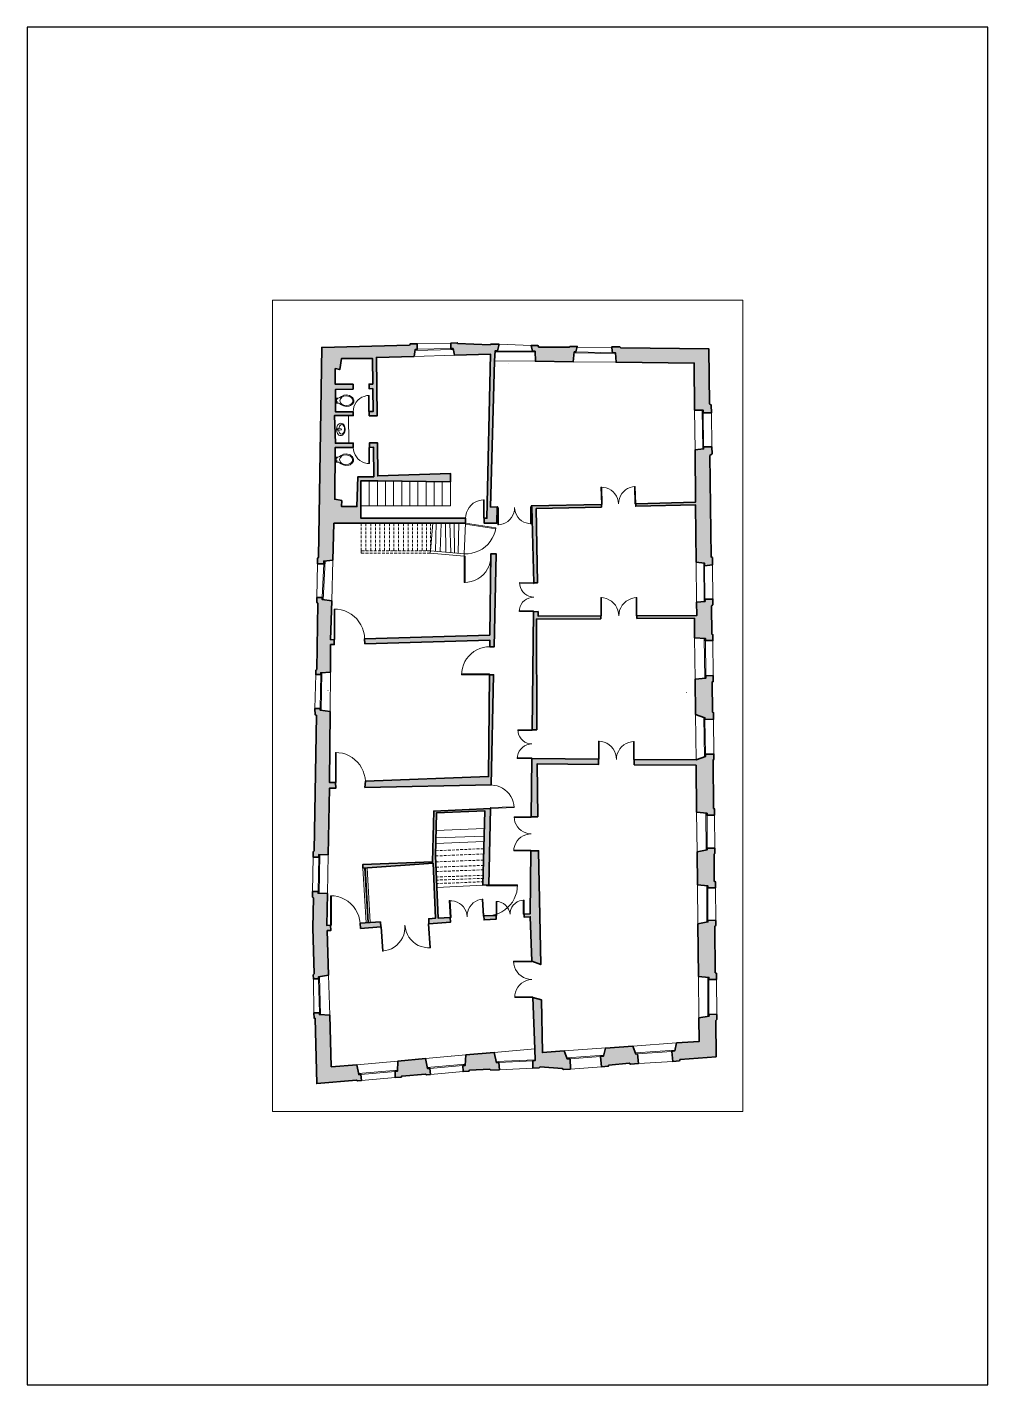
# Paper-space layout 'Layout1' of a CAD drawing. Header units: millimetres. Extents: x 64 to 274, y 59 to 356.
# The model-space entities are those that its viewports show. They can reach past a viewport. Long polylines and large blocks are cut down to what shows.
import ezdxf

# ---------------------------------------------------------------- set-up
doc = ezdxf.new("R2010")
doc.units = ezdxf.units.MM
for name, color, linetype, lineweight in [('A-ALV-___-___-EXI', 250, 'Continuous', 35), ('A-ESC-___-___-EXI', 250, 'Continuous', 25), ('A-JAN-___-___-EXI', 250, 'Continuous', 25), ('A-MOB-___-___-EXI', 250, 'Continuous', 25), ('A-POR-___-___-EXI', 250, 'Continuous', 25)]:
    doc.layers.add(name, color=color, linetype=linetype, lineweight=lineweight)

# ---------------------------------------------------------------- blocks, each defined once
blk = doc.blocks.new('SVG - A4-22928528-Não nomeada')
at = {"layer": 'A-ESC-___-___-EXI'}
for p, q in [((64.29, 356.5), (64.29, 59.5)), ((274.29, 356.5), (64.29, 356.5)), ((274.29, 59.5), (274.29, 356.5)), ((64.29, 59.5), (274.29, 59.5))]:
    blk.add_line(p, q, dxfattribs=at)

msp = doc.modelspace()

# ---------------------------------------------------------------- hatches: boundary and pattern name
at = {"layer": 'A-ALV-___-___-EXI'}
h = msp.add_hatch(color=11, dxfattribs=at)
h.paths.add_polyline_path([(10265, -16934), (11133, -16857), (11155, -16874), (11245, -16864), (11230, -16733), (11180, -16735), (11136, -16519), (10579, -16566), (10546, -15435), (10322, -15425), (10322, -15385), (10201, -15385), (10206, -15499), (10230, -15507)])
h.paths.add_polyline_path([(11981, -16800), (12110, -16790), (12123, -16770), (12638, -16725), (12660, -16740), (12747, -16733), (12735, -16601), (12685, -16603), (12638, -16387), (12038, -16439), (12026, -16663), (11976, -16668)])
h.paths.add_polyline_path([(13463, -16671), (13590, -16658), (13602, -16641), (14050, -16621), (14070, -16638), (14256, -16631), (14244, -16472), (14194, -16477), (14140, -16255), (13520, -16307), (13508, -16534), (13458, -16536)])
h.paths.add_polyline_path([(15654, -16628), (15813, -16616), (15801, -16390), (15741, -16395), (15671, -16220), (15196, -16253), (15174, -15101), (14990, -15052), (15035, -16429), (14985, -16437), (14990, -16598), (15122, -16591), (15147, -16564), (15627, -16601)])
h.paths.add_polyline_path([(16490, -16569), (16634, -16554), (16649, -16529), (17096, -16486), (17124, -16509), (17300, -16491), (17278, -16283), (17241, -16288), (17171, -16111), (16574, -16156), (16532, -16332), (16467, -16340)])
h.paths.add_polyline_path([(18044, -16447), (18191, -16432), (18205, -16404), (18994, -16347), (18986, -15551), (19006, -15532), (19006, -15420), (18837, -15415), (18840, -15455), (18618, -15497), (18623, -16009), (18128, -16044), (18089, -16220), (18024, -16228)])
h.paths.add_polyline_path([(18837, -14659), (19001, -14654), (19001, -14519), (18974, -14507), (18964, -13492), (18984, -13475), (18984, -13363), (18815, -13358), (18815, -13398), (18593, -13440), (18608, -14589), (18837, -14611)])
h.paths.add_polyline_path([(10191, -14644), (10298, -14644), (10298, -14599), (10519, -14559), (10492, -13587), (10574, -13582), (10566, -13470), (10484, -13475), (10496, -12776), (10292, -12771), (10292, -12731), (10168, -12731), (10168, -12853), (10191, -12871), (10181, -13523), (10206, -14534), (10188, -14552)])
h.paths.add_polyline_path([(15159, -14328), (15114, -11841), (14945, -11844), (14928, -13221), (14796, -13226), (14799, -13293), (14930, -13284), (14963, -14256)])
h.paths.add_polyline_path([(11218, -13537), (11663, -13507), (11655, -13395), (11210, -13425)])
h.paths.add_polyline_path([(12717, -13435), (13187, -13403), (13182, -13298), (12916, -13311), (12859, -11951), (12879, -11013), (13936, -10963), (13891, -12592), (14028, -12585), (14065, -10914), (12822, -10971), (12797, -12082), (11270, -12142), (11272, -12217), (12807, -12112), (12859, -13316), (12712, -13326)])
h.paths.add_polyline_path([(13923, -13353), (14187, -13336), (14182, -13254), (13918, -13266)])
h.paths.add_polyline_path([(18815, -12654), (18979, -12652), (18979, -12518), (18954, -12505), (18949, -11913), (18966, -11898), (18966, -11786), (18797, -11781), (18797, -11821), (18576, -11864), (18583, -12585), (18815, -12610)])
h.paths.add_polyline_path([(10307, -11983), (10310, -11921), (10514, -11926), (10541, -10474), (10678, -10471), (10671, -10344), (10544, -10349), (10554, -8790), (10335, -8763), (10335, -8725), (10225, -8725), (10228, -8865), (10255, -8877), (10208, -11843), (10183, -11861), (10186, -11983)])
h.paths.add_polyline_path([(14953, -11098), (15099, -11095), (15080, -9941), (16422, -9954), (16422, -9837), (14968, -9824)])
h.paths.add_polyline_path([(18797, -11063), (18961, -11060), (18961, -10924), (18939, -10914), (18927, -9852), (18947, -9842), (18944, -9725), (18762, -9725), (18765, -9777), (18556, -9852), (17203, -9842), (17203, -9959), (18554, -9969), (18566, -10993), (18795, -11018)])
h.paths.add_polyline_path([(11312, -10459), (14077, -10401), (14130, -7989), (14040, -7989), (14018, -10217), (11327, -10319)])
h.paths.add_polyline_path([(15072, -9193), (15067, -6771), (16472, -6763), (16470, -6704), (15107, -6711), (15107, -6609), (15005, -6611), (14975, -9193)])
h.paths.add_polyline_path([(18748, -8966), (18939, -8962), (18939, -8822), (18917, -8805), (18909, -8148), (18932, -8138), (18932, -8012), (18767, -8007), (18770, -8064), (18534, -8089), (18544, -8862), (18748, -8929)])
h.paths.add_polyline_path([(10350, -7984), (10350, -7947), (10561, -7934), (10566, -7330), (10646, -7328), (10641, -7221), (10566, -7223), (10591, -6375), (10385, -6345), (10385, -6301), (10265, -6301), (10265, -6405), (10288, -6430), (10268, -7872), (10243, -7890), (10240, -7984)])
h.paths.add_polyline_path([(14048, -7377), (14142, -7377), (14187, -5346), (14068, -5346), (14050, -7126), (11310, -7203), (11315, -7310), (14048, -7236)])
h.paths.add_polyline_path([(18760, -7243), (18924, -7241), (18924, -7114), (18899, -7099), (18894, -6480), (18922, -6457), (18922, -6333), (18750, -6335), (18753, -6385), (18566, -6403), (18571, -6694), (17263, -6701), (17263, -6758), (18519, -6753), (18524, -7184), (18760, -7193)])
h.paths.add_polyline_path([(15012, -5980), (15092, -5977), (15060, -4356), (16487, -4321), (16487, -4264), (14953, -4296), (14955, -4319), (14966, -4319)])
h.paths.add_polyline_path([(18740, -5604), (18912, -5587), (18912, -5428), (18882, -5413), (18859, -3195), (18904, -3155), (18897, -3003), (18720, -3001), (18720, -3048), (18534, -3070), (18544, -4214), (17236, -4247), (17236, -4304), (18546, -4274), (18559, -5527), (18740, -5550)])
h.paths.add_polyline_path([(10417, -5562), (10417, -5502), (10616, -5480), (10638, -4674), (13515, -4674), (13518, -4567), (11228, -4567), (11228, -3747), (11596, -3744), (13185, -3769), (13185, -3585), (11597, -3640), (11591, -2914), (11417, -2916), (11417, -3016), (11504, -3013), (11511, -3657), (11165, -3657), (11141, -4311), (10805, -4309), (10810, -4179), (10656, -4152), (10668, -3018), (11061, -3016), (11061, -2921), (10670, -2924), (10653, -2317), (11061, -2319), (11058, -2235), (10671, -2237), (10676, -1747), (11056, -1740), (11056, -1633), (10666, -1636), (10668, -1292), (10767, -1315), (10802, -1073), (11481, -1071), (11486, -1630), (11409, -1630), (11409, -1732), (11489, -1730), (11494, -2232), (11412, -2232), (11412, -2324), (11583, -2327), (11568, -1049), (12391, -1024), (12416, -872), (12461, -870), (12459, -748), (12312, -748), (12289, -778), (10372, -830), (10305, -5420), (10280, -5445), (10280, -5562)])
h.paths.add_polyline_path([(14202, -4672), (14209, -4316), (14062, -4321), (14152, -1126), (14162, -904), (14217, -904), (14249, -758), (14067, -755), (14053, -773), (13341, -745), (13334, -728), (13197, -733), (13197, -852), (13242, -855), (13277, -996), (14060, -974), (13983, -4567), (13923, -4567), (13921, -4672)])
h.paths.add_polyline_path([(18892, -2262), (18887, -2091), (18850, -2061), (18837, -862), (16907, -840), (16887, -815), (16711, -817), (16713, -837), (16731, -944), (16793, -944), (16805, -1153), (18514, -1170), (18524, -2202), (18710, -2200), (18710, -2257)])
h.paths.add_polyline_path([(15865, -1143), (15888, -927), (15928, -929), (15957, -807), (15801, -807), (15788, -827), (15117, -820), (15097, -787), (14948, -787), (14978, -912), (15035, -912), (15042, -1133)])

# ---------------------------------------------------------------- linework, layer by layer
for points in [[(10280, -5445), (10280, -5562), (10417, -5562), (10417, -5502), (10616, -5480), (10638, -4674), (13515, -4674), (13518, -4567), (11228, -4567), (11228, -3747), (11596, -3744), (13185, -3769), (13185, -3585), (11597, -3640), (11591, -2914), (11417, -2916), (11417, -3016), (11504, -3013), (11511, -3657), (11165, -3657), (11141, -4311), (10805, -4309), (10810, -4179), (10656, -4152), (10668, -3018), (11061, -3016), (11061, -2921), (10670, -2924), (10653, -2317), (11061, -2319), (11058, -2235), (10671, -2237), (10676, -1747), (11056, -1740), (11056, -1633), (10666, -1636), (10668, -1292), (10767, -1315), (10802, -1073), (11481, -1071), (11486, -1630), (11409, -1630), (11409, -1732), (11489, -1730), (11494, -2232), (11412, -2232), (11412, -2324), (11583, -2327), (11568, -1049), (12391, -1024), (12416, -872), (12461, -870), (12459, -748), (12312, -748), (12289, -778), (10372, -830), (10305, -5420)], [(13341, -745), (13334, -728), (13197, -733), (13197, -852), (13242, -855), (13277, -996), (14060, -974), (13983, -4567), (13923, -4567), (13921, -4672), (14202, -4672), (14209, -4316), (14062, -4321), (14152, -1126), (14162, -904), (14217, -904), (14249, -758), (14067, -755), (14053, -773)], [(15888, -927), (15928, -929), (15957, -807), (15801, -807), (15788, -827), (15117, -820), (15097, -787), (14948, -787), (14978, -912), (15035, -912), (15042, -1133), (15865, -1143)], [(16887, -815), (16711, -817), (16713, -837), (16731, -944), (16793, -944), (16805, -1153), (18514, -1170), (18524, -2202), (18710, -2200), (18710, -2257), (18892, -2262), (18887, -2091), (18850, -2061), (18837, -862), (16907, -840)], [(18904, -3155), (18897, -3003), (18720, -3001), (18720, -3048), (18534, -3070), (18544, -4214), (17236, -4247), (17236, -4304), (18546, -4274), (18559, -5527), (18740, -5550), (18740, -5604), (18912, -5587), (18912, -5428), (18882, -5413), (18859, -3195)], [(14966, -4319), (15012, -5980), (15092, -5977), (15060, -4356), (16487, -4321), (16487, -4264), (14953, -4296), (14955, -4319)], [(14050, -7126), (11310, -7203), (11315, -7310), (14048, -7236), (14048, -7377), (14142, -7377), (14187, -5346), (14068, -5346)], [(10566, -7330), (10646, -7328), (10641, -7221), (10566, -7223), (10591, -6375), (10385, -6345), (10385, -6301), (10265, -6301), (10265, -6405), (10288, -6430), (10268, -7872), (10243, -7890), (10240, -7984), (10350, -7984), (10350, -7947), (10561, -7934)], [(18894, -6480), (18922, -6457), (18922, -6333), (18750, -6335), (18753, -6385), (18566, -6403), (18571, -6694), (17263, -6701), (17263, -6758), (18519, -6753), (18524, -7184), (18760, -7193), (18760, -7243), (18924, -7241), (18924, -7114), (18899, -7099)], [(15107, -6609), (15005, -6611), (14975, -9193), (15072, -9193), (15067, -6771), (16472, -6763), (16470, -6704), (15107, -6711)], [(11312, -10459), (14077, -10401), (14130, -7989), (14040, -7989), (14018, -10217), (11327, -10319)], [(18544, -8862), (18748, -8929), (18748, -8966), (18939, -8962), (18939, -8822), (18917, -8805), (18909, -8148), (18932, -8138), (18932, -8012), (18767, -8007), (18770, -8064), (18534, -8089)], [(10186, -11983), (10307, -11983), (10310, -11921), (10514, -11926), (10541, -10474), (10678, -10471), (10671, -10344), (10544, -10349), (10554, -8790), (10335, -8763), (10335, -8725), (10225, -8725), (10228, -8865), (10255, -8877), (10208, -11843), (10183, -11861)], [(17203, -9959), (18554, -9969), (18566, -10993), (18795, -11018), (18797, -11063), (18961, -11060), (18961, -10924), (18939, -10914), (18927, -9852), (18947, -9842), (18944, -9725), (18762, -9725), (18765, -9777), (18556, -9852), (17203, -9842)], [(15099, -11095), (15080, -9941), (16422, -9954), (16422, -9837), (14968, -9824), (14953, -11098)], [(12807, -12112), (12859, -13316), (12712, -13326), (12717, -13435), (13187, -13403), (13182, -13298), (12916, -13311), (12859, -11951), (12879, -11013), (13936, -10963), (13891, -12592), (14028, -12585), (14065, -10914), (12822, -10971), (12797, -12082), (11270, -12142), (11272, -12217)], [(14963, -14256), (15159, -14328), (15114, -11841), (14945, -11844), (14928, -13221), (14796, -13226), (14799, -13293), (14930, -13284)], [(18583, -12585), (18815, -12610), (18815, -12654), (18979, -12652), (18979, -12518), (18954, -12505), (18949, -11913), (18966, -11898), (18966, -11786), (18797, -11781), (18797, -11821), (18576, -11864)], [(10492, -13587), (10574, -13582), (10566, -13470), (10484, -13475), (10496, -12776), (10292, -12771), (10292, -12731), (10168, -12731), (10168, -12853), (10191, -12871), (10181, -13523), (10206, -14534), (10188, -14552), (10191, -14644), (10298, -14644), (10298, -14599), (10519, -14559)], [(14182, -13254), (13918, -13266), (13923, -13353), (14187, -13336)], [(18608, -14589), (18837, -14611), (18837, -14659), (19001, -14654), (19001, -14519), (18974, -14507), (18964, -13492), (18984, -13475), (18984, -13363), (18815, -13358), (18815, -13398), (18593, -13440)], [(11218, -13537), (11663, -13507), (11655, -13395), (11210, -13425)], [(15813, -16616), (15801, -16390), (15741, -16395), (15671, -16220), (15196, -16253), (15174, -15101), (14990, -15052), (15027, -16176), (15035, -16429), (14985, -16437), (14990, -16598), (15122, -16591), (15147, -16564), (15627, -16601), (15654, -16628)], [(10546, -15435), (10322, -15425), (10322, -15385), (10201, -15385), (10206, -15499), (10230, -15507), (10265, -16934), (11133, -16857), (11155, -16874), (11245, -16864), (11230, -16733), (11180, -16735), (11136, -16519), (10579, -16566)], [(18986, -15551), (19006, -15532), (19006, -15420), (18837, -15415), (18840, -15455), (18618, -15497), (18623, -16009), (18128, -16044), (18089, -16220), (18024, -16228), (18044, -16447), (18191, -16432), (18205, -16404), (18994, -16347)], [(14050, -16621), (14070, -16638), (14256, -16631), (14244, -16472), (14194, -16477), (14140, -16255), (13520, -16307), (13508, -16534), (13458, -16536), (13463, -16671), (13590, -16658), (13602, -16641)], [(17096, -16486), (17124, -16509), (17300, -16491), (17278, -16283), (17241, -16288), (17171, -16111), (16574, -16156), (16532, -16332), (16467, -16340), (16490, -16569), (16634, -16554), (16649, -16529)], [(12638, -16725), (12660, -16740), (12747, -16733), (12735, -16601), (12685, -16603), (12638, -16387), (12038, -16439), (12026, -16663), (11976, -16668), (11981, -16800), (12110, -16790), (12123, -16770)]]:
    msp.add_lwpolyline(points, close=True, dxfattribs=at)
at = {"layer": 'A-ESC-___-___-EXI', "color": 18, "lineweight": 9}
for p, q in [((11412, -3749), (11412, -4296)), ((11588, -3744), (11588, -4296)), ((11767, -3749), (11767, -4296)), ((11944, -3752), (11944, -4296)), ((12120, -3754), (12120, -4296)), ((12297, -3757), (12297, -4296)), ((12476, -3759), (12476, -4296)), ((12653, -3762), (12653, -4296)), ((12829, -3764), (12829, -4296)), ((13006, -3767), (13006, -4296)), ((11233, -4736), (11233, -4674)), ((11337, -4736), (11337, -4674)), ((11449, -4736), (11449, -4674)), ((11546, -4736), (11546, -4674)), ((11643, -4736), (11643, -4674)), ((11747, -4736), (11747, -4674)), ((11852, -4736), (11852, -4674)), ((11946, -4736), (11946, -4674)), ((12053, -4736), (12053, -4674)), ((12158, -4736), (12158, -4674)), ((12262, -4736), (12262, -4674)), ((12357, -4736), (12357, -4674)), ((12463, -4736), (12463, -4674)), ((12568, -4736), (12568, -4674)), ((12662, -4736), (12662, -4674)), ((12802, -4674), (12749, -5276)), ((12749, -4736), (12749, -4674)), ((12876, -4674), (12861, -5289)), ((12981, -4679), (12963, -5294)), ((13078, -4674), (13083, -5308)), ((13175, -4674), (13192, -5318)), ((13267, -4674), (13277, -5326)), ((13371, -4674), (13354, -5333)), ((11233, -4826), (11233, -4766)), ((11233, -4916), (11233, -4856)), ((11233, -5005), (11233, -4945)), ((11233, -5095), (11233, -5035)), ((11337, -4826), (11337, -4766)), ((11337, -4916), (11337, -4856)), ((11337, -5005), (11337, -4945)), ((11337, -5095), (11337, -5035)), ((11449, -4826), (11449, -4766)), ((11449, -4916), (11449, -4856)), ((11449, -5005), (11449, -4945)), ((11449, -5095), (11449, -5035)), ((11546, -4826), (11546, -4766)), ((11546, -4916), (11546, -4856)), ((11546, -5005), (11546, -4945)), ((11546, -5095), (11546, -5035)), ((11643, -4826), (11643, -4766)), ((11643, -4916), (11643, -4856)), ((11643, -5005), (11643, -4945)), ((11643, -5095), (11643, -5035)), ((11747, -4826), (11747, -4766)), ((11747, -4916), (11747, -4856)), ((11747, -5005), (11747, -4945)), ((11747, -5095), (11747, -5035)), ((11852, -4826), (11852, -4766)), ((11852, -4916), (11852, -4856)), ((11852, -5005), (11852, -4945)), ((11852, -5095), (11852, -5035)), ((11946, -4826), (11946, -4766)), ((11946, -4916), (11946, -4856)), ((11946, -5005), (11946, -4945)), ((11946, -5095), (11946, -5035)), ((12053, -4826), (12053, -4766)), ((12053, -4916), (12053, -4856)), ((12053, -5005), (12053, -4945)), ((12053, -5095), (12053, -5035)), ((12158, -4826), (12158, -4766)), ((12158, -4916), (12158, -4856)), ((12158, -5005), (12158, -4945)), ((12158, -5095), (12158, -5035)), ((12262, -4826), (12262, -4766)), ((12262, -4916), (12262, -4856)), ((12262, -5005), (12262, -4945)), ((12262, -5095), (12262, -5035)), ((12357, -4826), (12357, -4766)), ((12357, -4916), (12357, -4856)), ((12357, -5005), (12357, -4945)), ((12357, -5095), (12357, -5035)), ((12463, -4826), (12463, -4766)), ((12463, -4916), (12463, -4856)), ((12463, -5005), (12463, -4945)), ((12463, -5095), (12463, -5035)), ((12568, -4826), (12568, -4766)), ((12568, -4916), (12568, -4856)), ((12568, -5005), (12568, -4945)), ((12568, -5095), (12568, -5035)), ((12662, -4826), (12662, -4766)), ((12662, -4916), (12662, -4856)), ((12662, -5005), (12662, -4945)), ((12662, -5095), (12662, -5035)), ((12749, -4826), (12749, -4766)), ((12749, -4916), (12749, -4856)), ((12749, -5005), (12749, -4945)), ((12749, -5095), (12749, -5035)), ((11233, -5184), (11233, -5124)), ((11233, -5276), (11233, -5214)), ((11392, -5328), (11332, -5328)), ((11337, -5184), (11337, -5124)), ((11481, -5328), (11422, -5328)), ((11484, -5276), (11424, -5276)), ((11449, -5184), (11449, -5124)), ((11449, -5276), (11449, -5214)), ((11571, -5328), (11511, -5328)), ((11573, -5276), (11514, -5276)), ((11546, -5184), (11546, -5124)), ((11546, -5276), (11546, -5214)), ((11660, -5328), (11601, -5328)), ((11663, -5276), (11603, -5276)), ((11643, -5184), (11643, -5124)), ((11643, -5276), (11643, -5214)), ((11750, -5328), (11690, -5328)), ((11752, -5276), (11693, -5276)), ((11747, -5184), (11747, -5124)), ((11747, -5276), (11747, -5214)), ((11839, -5328), (11780, -5328)), ((11842, -5276), (11782, -5276)), ((11852, -5184), (11852, -5124)), ((11852, -5276), (11852, -5214)), ((11929, -5328), (11869, -5328)), ((11931, -5276), (11872, -5276)), ((11946, -5184), (11946, -5124)), ((11946, -5276), (11946, -5214)), ((12018, -5328), (11959, -5328)), ((12021, -5276), (11961, -5276)), ((12108, -5328), (12048, -5328)), ((12053, -5184), (12053, -5124)), ((12197, -5328), (12138, -5328)), ((12200, -5276), (12140, -5276)), ((12158, -5184), (12158, -5124)), ((12158, -5276), (12158, -5214)), ((12287, -5328), (12227, -5328)), ((12289, -5276), (12230, -5276)), ((12262, -5184), (12262, -5124)), ((12262, -5276), (12262, -5214)), ((12376, -5328), (12317, -5328)), ((12379, -5276), (12319, -5276)), ((12357, -5184), (12357, -5124)), ((12357, -5276), (12357, -5214)), ((12466, -5328), (12406, -5328)), ((12469, -5276), (12409, -5276)), ((12463, -5184), (12463, -5124)), ((12463, -5276), (12463, -5214)), ((12555, -5328), (12496, -5328)), ((12558, -5276), (12498, -5276)), ((12568, -5184), (12568, -5124)), ((12568, -5276), (12568, -5214)), ((12645, -5328), (12585, -5328)), ((12647, -5276), (12588, -5276)), ((12662, -5184), (12662, -5124)), ((12662, -5276), (12662, -5214)), ((12744, -5328), (12675, -5328)), ((12749, -5184), (12749, -5124)), ((13920, -11518), (12867, -11560)), ((13923, -11356), (12871, -11396)), ((12926, -11836), (12861, -11839)), ((13916, -11635), (12865, -11680)), ((13013, -11831), (12956, -11834)), ((13103, -11829), (13043, -11831)), ((13192, -11824), (13132, -11826)), ((13282, -11821), (13222, -11824)), ((13371, -11816), (13311, -11819)), ((13461, -11811), (13401, -11814)), ((13550, -11809), (13491, -11811)), ((13640, -11804), (13580, -11806)), ((13729, -11801), (13670, -11804)), ((13819, -11796), (13759, -11799)), ((13913, -11794), (13849, -11796)), ((12921, -11951), (12859, -11953)), ((12924, -12080), (12864, -12082)), ((13011, -11948), (12951, -11951)), ((13013, -12077), (12953, -12080)), ((13100, -11943), (13040, -11946)), ((13103, -12072), (13043, -12075)), ((13190, -11938), (13130, -11943)), ((13192, -12070), (13132, -12072)), ((13279, -11936), (13219, -11938)), ((13282, -12068), (13222, -12068)), ((13369, -11931), (13309, -11933)), ((13371, -12063), (13312, -12065)), ((13458, -11928), (13399, -11931)), ((13461, -12060), (13401, -12063)), ((13466, -12177), (13406, -12179)), ((13548, -11923), (13488, -11926)), ((13550, -12055), (13490, -12058)), ((13555, -12174), (13496, -12174)), ((13637, -11921), (13578, -11923)), ((13640, -12053), (13580, -12055)), ((13645, -12169), (13585, -12172)), ((13727, -11916), (13667, -11918)), ((13729, -12050), (13670, -12053)), ((13734, -12167), (13675, -12169)), ((13816, -11913), (13757, -11916)), ((13819, -12045), (13759, -12048)), ((13824, -12162), (13764, -12164)), ((13908, -11908), (13846, -11911)), ((13906, -12043), (13849, -12045)), ((13903, -12160), (13854, -12162)), ((12924, -12294), (12874, -12294)), ((12926, -12413), (12879, -12416)), ((12931, -12197), (12881, -12199)), ((13013, -12289), (12953, -12291)), ((13016, -12411), (12956, -12413)), ((13018, -12194), (12961, -12197)), ((13103, -12286), (13043, -12289)), ((13105, -12406), (13045, -12408)), ((13105, -12473), (13045, -12475)), ((13108, -12189), (13048, -12192)), ((13192, -12284), (13132, -12284)), ((13195, -12403), (13135, -12406)), ((13195, -12470), (13135, -12473)), ((13197, -12187), (13137, -12189)), ((13282, -12279), (13222, -12281)), ((13284, -12401), (13224, -12401)), ((13284, -12465), (13224, -12468)), ((13287, -12184), (13227, -12187)), ((13371, -12276), (13312, -12279)), ((13374, -12396), (13314, -12398)), ((13374, -12463), (13314, -12465)), ((13376, -12179), (13316, -12182)), ((13461, -12271), (13401, -12274)), ((13463, -12393), (13404, -12396)), ((13463, -12460), (13404, -12463)), ((13550, -12269), (13490, -12271)), ((13553, -12391), (13493, -12391)), ((13553, -12455), (13493, -12458)), ((13640, -12266), (13580, -12269)), ((13642, -12386), (13583, -12388)), ((13642, -12453), (13583, -12455)), ((13729, -12261), (13670, -12264)), ((13732, -12383), (13672, -12386)), ((13732, -12450), (13672, -12453)), ((13819, -12259), (13759, -12261)), ((13821, -12378), (13762, -12381)), ((13821, -12445), (13762, -12448)), ((13900, -12257), (13849, -12259)), ((13896, -12376), (13851, -12378)), ((13895, -12443), (13851, -12445)), ((12926, -12480), (12881, -12483)), ((12926, -12555), (12884, -12557)), ((13891, -12592), (12888, -12647)), ((13016, -12475), (12956, -12478)), ((13016, -12552), (12956, -12555)), ((13105, -12547), (13045, -12550)), ((13195, -12545), (13135, -12547)), ((13284, -12542), (13224, -12545)), ((13374, -12538), (13314, -12540)), ((13463, -12535), (13403, -12538)), ((13553, -12533), (13493, -12535)), ((13642, -12528), (13583, -12530)), ((13732, -12525), (13672, -12528)), ((13821, -12523), (13762, -12523)), ((13893, -12518), (13851, -12520))]:
    msp.add_line(p, q, dxfattribs=at)
at = {"layer": 'A-ESC-___-___-EXI', "color": 18, "lineweight": 9, "flags": 128}
for points in [[(13185, -3769), (13185, -4296), (11228, -4296)], [(11305, -5276), (11233, -5276), (11233, -5328), (11302, -5328)], [(11394, -5276), (11335, -5276), (11337, -5214)], [(12110, -5276), (12051, -5276), (12053, -5214)], [(12749, -5214), (12749, -5276), (12677, -5276)]]:
    msp.add_lwpolyline(points, dxfattribs=at)
msp.add_lwpolyline([(12744, -5328), (13488, -5393), (13488, -5346), (12749, -5276)], close=True, dxfattribs=at)
at = {"layer": 'A-JAN-___-___-EXI', "color": 18, "lineweight": 9}
for p, q in [((12413, -894), (13247, -875)), ((12459, -748), (13197, -733)), ((12461, -870), (13197, -852)), ((14948, -787), (14249, -758)), ((16713, -837), (15952, -830)), ((13277, -996), (12391, -1024)), ((14152, -1126), (15042, -1133)), ((15035, -929), (14161, -922)), ((14978, -912), (14217, -904)), ((14448, -1183), (14450, -1183)), ((16805, -1153), (15865, -1143)), ((16794, -961), (15886, -947)), ((16731, -944), (15928, -929)), ((18524, -2202), (18534, -3070)), ((18690, -2200), (18705, -3050)), ((18710, -2257), (18720, -3001)), ((18892, -2262), (18897, -3003)), ((11235, -3747), (11235, -4296)), ((10280, -5562), (10265, -6301)), ((10417, -5562), (10385, -6301)), ((10444, -5500), (10407, -6348)), ((10616, -5480), (10591, -6375)), ((18559, -5527), (18566, -6403)), ((18723, -5547), (18735, -6385)), ((18740, -5604), (18750, -6336)), ((18912, -5587), (18922, -6333)), ((18524, -7184), (18534, -8089)), ((18735, -7193), (18745, -8066)), ((18760, -7243), (18767, -8007)), ((18924, -7241), (18932, -8012)), ((10240, -7984), (10225, -8725)), ((10350, -7984), (10335, -8725)), ((10372, -7947), (10357, -8763)), ((10561, -7934), (10554, -8790)), ((10509, -8337), (10511, -8337)), ((18347, -8375), (18350, -8375)), ((18544, -8862), (18556, -9852)), ((18725, -8922), (18740, -9785)), ((18748, -8966), (18763, -9725)), ((18939, -8962), (18944, -9725)), ((18566, -10993), (18576, -11864)), ((18772, -11016), (18775, -11826)), ((18797, -11063), (18797, -11781)), ((18961, -11060), (18966, -11787)), ((10186, -11983), (10168, -12731)), ((10307, -11983), (10293, -12731)), ((10332, -11921), (10315, -12772)), ((10514, -11926), (10496, -12776)), ((11342, -13416), (11272, -12217)), ((11379, -13414), (11310, -12214)), ((11396, -13413), (11327, -12213)), ((11434, -13410), (11364, -12210)), ((18583, -12585), (18593, -13440)), ((18790, -12607), (18792, -13402)), ((18815, -12654), (18815, -13358)), ((18979, -12652), (18984, -13363)), ((10201, -15385), (10191, -14644)), ((10298, -14644), (10322, -15385)), ((10320, -14597), (10347, -15425)), ((10519, -14559), (10546, -15435)), ((18608, -14589), (18618, -15497)), ((18812, -14609), (18815, -15459)), ((18837, -14659), (18837, -15415)), ((19001, -14654), (19006, -15420)), ((13520, -16307), (12638, -16387)), ((13202, -16312), (13205, -16312)), ((14140, -16255), (15027, -16176)), ((16587, -16153), (15671, -16220)), ((16537, -16310), (15734, -16370)), ((18128, -16044), (17171, -16111)), ((18093, -16201), (17233, -16263)), ((18024, -16228), (17278, -16283)), ((12038, -16439), (11136, -16519)), ((13508, -16509), (12680, -16581)), ((13458, -16536), (12735, -16601)), ((15032, -16412), (14189, -16452)), ((14985, -16437), (14244, -16472)), ((14990, -16598), (14256, -16631)), ((16467, -16341), (15801, -16390)), ((16489, -16567), (15813, -16616)), ((18046, -16447), (17303, -16491)), ((12026, -16641), (11176, -16713)), ((11976, -16668), (11230, -16733)), ((11981, -16800), (11245, -16864)), ((13463, -16670), (12747, -16733))]:
    msp.add_line(p, q, dxfattribs=at)
at = {"layer": 'A-MOB-___-___-EXI', "color": 18, "lineweight": 9}
for p, q in [((10964, -2922), (10957, -2319)), ((10802, -2623), (10805, -2623))]:
    msp.add_line(p, q, dxfattribs=at)
at = {"layer": 'A-MOB-___-___-EXI', "color": 18, "lineweight": 9, "flags": 128}
for points in [[(10693, -2048), (10695, -1936), (10733, -1936), (10750, -1934), (10768, -1926), (10805, -1899), (10852, -1877), (10914, -1869), (10976, -1879), (11001, -1892), (11026, -1907), (11046, -1926), (11061, -1949), (11071, -1974), (11073, -1999), (11071, -2023), (11061, -2046), (11044, -2068), (11024, -2088), (10999, -2103), (10971, -2113), (10909, -2120), (10847, -2110), (10802, -2088), (10765, -2061), (10748, -2051), (10730, -2048), (10693, -2048)], [(10710, -1964), (10710, -1954), (10713, -1964), (10713, -1954), (10715, -1959), (10710, -1954), (10708, -1956), (10705, -1959), (10708, -1964), (10715, -1964), (10715, -1959)], [(10713, -2021), (10705, -2021), (10705, -2028), (10710, -2031), (10713, -2028), (10715, -2026), (10710, -2021), (10710, -2031), (10708, -2021), (10710, -2031)], [(10792, -2610), (10718, -2603), (10703, -2608), (10698, -2620), (10703, -2633), (10718, -2638), (10792, -2635), (10800, -2633), (10802, -2623), (10800, -2613), (10792, -2610)], [(10743, -2638), (10748, -2665), (10760, -2697), (10782, -2722), (10805, -2730), (10827, -2722), (10850, -2700), (10865, -2667), (10870, -2625), (10867, -2583), (10855, -2548), (10832, -2526), (10810, -2518), (10787, -2523), (10763, -2548), (10750, -2578), (10743, -2605)], [(10685, -3339), (10688, -3227), (10725, -3227), (10743, -3225), (10760, -3217), (10797, -3190), (10845, -3167), (10907, -3160), (10969, -3170), (10994, -3182), (11019, -3197), (11039, -3217), (11053, -3239), (11063, -3264), (11066, -3289), (11063, -3314), (11053, -3336), (11036, -3359), (11016, -3379), (10991, -3394), (10964, -3404), (10902, -3411), (10840, -3401), (10795, -3379), (10758, -3351), (10740, -3341), (10723, -3339), (10685, -3339)], [(10703, -3254), (10703, -3244), (10705, -3254), (10705, -3244), (10708, -3249), (10703, -3244), (10700, -3247), (10698, -3249), (10700, -3254), (10708, -3254), (10708, -3249)], [(10705, -3312), (10698, -3312), (10698, -3319), (10703, -3322), (10705, -3319), (10708, -3317), (10703, -3312), (10703, -3322), (10700, -3312), (10703, -3322)]]:
    msp.add_lwpolyline(points, dxfattribs=at)
for points in [[(11044, -1959), (11031, -1939), (11014, -1921), (10969, -1899), (10914, -1889), (10857, -1897), (10812, -1919), (10795, -1936), (10780, -1956), (10772, -1974), (10770, -1994), (10772, -2014), (10780, -2031), (10792, -2051), (10810, -2068), (10855, -2091), (10909, -2100), (10966, -2093), (11011, -2071), (11029, -2056), (11044, -2036), (11051, -2016), (11053, -1996), (11051, -1979)], [(10825, -2747), (10857, -2715), (10874, -2675), (10882, -2625), (10877, -2576), (10860, -2533), (10830, -2501), (10812, -2491), (10792, -2488), (10770, -2491), (10753, -2498), (10720, -2531), (10703, -2571), (10695, -2620), (10700, -2670), (10715, -2710), (10745, -2745), (10765, -2754), (10785, -2757), (10805, -2754)], [(10703, -2620), (10708, -2628), (10715, -2633), (10723, -2628), (10728, -2620), (10723, -2613), (10715, -2608), (10708, -2613)], [(11036, -3249), (11024, -3229), (11006, -3212), (10962, -3190), (10907, -3180), (10850, -3187), (10805, -3210), (10787, -3227), (10772, -3247), (10765, -3264), (10763, -3284), (10765, -3304), (10772, -3322), (10785, -3341), (10802, -3359), (10847, -3381), (10902, -3391), (10959, -3384), (11004, -3361), (11021, -3346), (11036, -3326), (11043, -3307), (11046, -3289), (11043, -3269)]]:
    msp.add_lwpolyline(points, close=True, dxfattribs=at)
at = {"layer": 'A-POR-___-___-EXI', "color": 18, "lineweight": 9}
for p, q in [((11412, -1882), (11412, -2232)), ((13923, -4162), (13923, -4567)), ((17263, -6701), (17263, -6303)), ((10566, -12824), (10566, -13470)), ((14796, -12920), (14796, -13226))]:
    msp.add_line(p, q, dxfattribs=at)
at = {"layer": 'A-POR-___-___-EXI', "color": 18, "lineweight": 9, "flags": 128}
for points in [[(11412, -1882), (11357, -1884), (11302, -1899), (11252, -1919), (11205, -1949), (11163, -1984), (11126, -2026), (11098, -2076), (11076, -2125), (11063, -2180), (11061, -2235)], [(11412, -2232), (11394, -2232), (11394, -1882), (11412, -1882)], [(11061, -3016), (11066, -3073), (11081, -3125), (11101, -3177), (11131, -3224), (11165, -3267), (11208, -3302), (11257, -3331), (11307, -3354), (11362, -3366), (11417, -3369)], [(17226, -3871), (17168, -3879), (17114, -3891), (17059, -3916), (17012, -3946), (16967, -3985), (16930, -4028), (16900, -4077), (16878, -4132), (16865, -4189), (16860, -4247), (16853, -4189), (16838, -4132), (16813, -4080), (16781, -4033), (16743, -3990), (16696, -3953), (16646, -3926), (16592, -3903), (16537, -3891), (16477, -3888)], [(17236, -4247), (17226, -3871), (17208, -3871), (17218, -4247), (17236, -4247)], [(13923, -4162), (13861, -4167), (13799, -4182), (13739, -4207), (13685, -4239), (13637, -4281), (13595, -4329), (13563, -4383), (13538, -4443), (13523, -4503), (13518, -4567)], [(13923, -4567), (13906, -4567), (13906, -4162), (13923, -4162)], [(14209, -4316), (14222, -4316), (14222, -4341), (14209, -4341)], [(14222, -4707), (14279, -4702), (14336, -4689), (14391, -4664), (14440, -4635), (14483, -4595), (14520, -4550), (14550, -4500), (14572, -4445), (14585, -4388), (14587, -4331), (14592, -4386), (14607, -4441), (14629, -4493), (14659, -4540), (14697, -4585), (14741, -4620), (14791, -4649), (14843, -4669), (14898, -4684), (14955, -4687)], [(14239, -4707), (14239, -4341), (14222, -4341), (14222, -4707), (14239, -4707)], [(14955, -4687), (14935, -4687), (14935, -4321), (14955, -4321), (14955, -4687)], [(13515, -4674), (13488, -5346), (13570, -5343), (13652, -5331), (13729, -5311), (13806, -5281), (13878, -5241), (13943, -5192), (14003, -5137), (14055, -5075), (14100, -5005), (14137, -4933), (14164, -4856), (14179, -4776)], [(14177, -4794), (13513, -4692), (13515, -4674), (14179, -4776), (14177, -4794)], [(13488, -5972), (13565, -5967), (13642, -5953), (13714, -5928), (13784, -5893), (13849, -5851), (13906, -5798), (13956, -5739), (13998, -5674), (14030, -5604), (14055, -5530), (14066, -5459)], [(14699, -5975), (14702, -6030), (14716, -6082), (14739, -6134), (14769, -6179), (14809, -6219), (14853, -6248), (14901, -6273), (14955, -6288), (15007, -6293), (14953, -6298), (14901, -6311), (14848, -6333), (14804, -6365), (14764, -6403), (14731, -6450), (14709, -6500), (14694, -6552), (14687, -6606)], [(15012, -5997), (15012, -5980), (14699, -5975), (14699, -5992), (15012, -5997)], [(17263, -6303), (17201, -6308), (17141, -6323), (17084, -6348), (17029, -6380), (16982, -6420), (16942, -6467), (16910, -6522), (16885, -6579), (16873, -6641), (16868, -6704), (16863, -6641), (16848, -6579), (16825, -6522), (16793, -6467), (16751, -6420), (16703, -6380), (16651, -6348), (16594, -6323), (16532, -6308), (16470, -6303)], [(16487, -6316), (16487, -6704), (16470, -6704), (16470, -6303), (16487, -6303), (16487, -6701)], [(17263, -6303), (17246, -6303), (17246, -6701), (17263, -6701)], [(11310, -7203), (11305, -7124), (11287, -7044), (11262, -6970), (11228, -6898), (11185, -6830), (11136, -6768), (11078, -6713), (11016, -6666), (10947, -6626), (10874, -6594), (10800, -6569), (10720, -6557), (10641, -6552)], [(10641, -6552), (10641, -7221), (10658, -7221), (10658, -6552), (10641, -6552)], [(15005, -6612), (14692, -6606), (14692, -6589), (15005, -6594), (15005, -6611)], [(14048, -7377), (13973, -7382), (13901, -7395), (13829, -7415), (13762, -7445), (13697, -7484), (13637, -7529), (13585, -7581), (13540, -7639), (13500, -7703), (13471, -7770), (13448, -7842), (13433, -7915), (13431, -7989)], [(13431, -7989), (13431, -7972), (14040, -7972), (14040, -7989), (13431, -7989)], [(14659, -9193), (14664, -9248), (14677, -9300), (14702, -9347), (14731, -9392), (14769, -9429), (14814, -9461), (14863, -9484), (14913, -9499), (14968, -9501), (14911, -9506), (14858, -9521), (14806, -9546), (14761, -9578), (14721, -9618), (14689, -9663), (14664, -9715), (14649, -9770), (14644, -9824)], [(14659, -9210), (14975, -9210), (14975, -9193), (14659, -9193), (14659, -9210)], [(17203, -9451), (17144, -9456), (17084, -9469), (17027, -9494), (16975, -9526), (16927, -9566), (16887, -9613), (16858, -9665), (16833, -9720), (16818, -9780), (16813, -9842), (16810, -9780), (16795, -9720), (16773, -9663), (16741, -9608), (16701, -9561), (16654, -9521), (16601, -9489), (16544, -9464), (16485, -9449), (16422, -9444)], [(16422, -9837), (16440, -9837), (16440, -9444), (16422, -9444), (16422, -9837)], [(17203, -9451), (17203, -9842), (17186, -9842), (17186, -9451), (17203, -9451)], [(11327, -10319), (11320, -10242), (11302, -10168), (11277, -10096), (11243, -10026), (11203, -9961), (11153, -9902), (11098, -9847), (11036, -9800), (10969, -9762), (10899, -9730), (10825, -9707), (10748, -9695), (10671, -9690)], [(10671, -9690), (10671, -10344), (10690, -10344), (10690, -9690), (10671, -9690)], [(14644, -9824), (14644, -9807), (14968, -9807), (14968, -9824), (14644, -9824)], [(14577, -10894), (14570, -10829), (14555, -10767), (14532, -10707), (14503, -10650), (14468, -10598), (14423, -10548), (14376, -10506), (14321, -10471), (14264, -10444), (14204, -10421), (14140, -10409), (14077, -10401)], [(14577, -10894), (14575, -10876), (14065, -10896), (14065, -10914), (14577, -10894)], [(14580, -11098), (14585, -11155), (14597, -11212), (14620, -11267), (14649, -11316), (14687, -11361), (14731, -11399), (14781, -11428), (14833, -11451), (14891, -11466), (14948, -11471), (14891, -11476), (14833, -11488), (14779, -11510), (14726, -11540), (14682, -11578), (14644, -11622), (14612, -11675), (14590, -11727), (14575, -11787), (14572, -11844)], [(14580, -11098), (14953, -11098), (14953, -11115), (14580, -11115), (14580, -11098)], [(14945, -11844), (14945, -11826), (14572, -11826), (14572, -11844), (14945, -11844)], [(14652, -12605), (13975, -12605), (13975, -12588)], [(13982, -12587), (14652, -12587), (14652, -12605)], [(14008, -13261), (14085, -13254), (14162, -13236), (14239, -13211), (14309, -13177), (14376, -13132), (14436, -13082), (14490, -13025), (14540, -12963), (14580, -12893), (14610, -12821), (14634, -12744), (14647, -12667), (14652, -12587)], [(11210, -13425), (11200, -13346), (11180, -13269), (11150, -13192), (11111, -13122), (11063, -13057), (11006, -12998), (10944, -12945), (10877, -12903), (10802, -12868), (10725, -12843), (10646, -12828), (10566, -12823)], [(10566, -13470), (10583, -13470), (10583, -12824), (10566, -12824)], [(13896, -12898), (13839, -12905), (13784, -12923), (13732, -12948), (13684, -12980), (13645, -13020), (13610, -13065), (13583, -13117), (13563, -13169), (13553, -13226), (13550, -13284), (13543, -13224), (13528, -13169), (13503, -13117), (13468, -13067), (13428, -13025), (13381, -12990), (13331, -12963), (13274, -12943), (13217, -12933), (13160, -12933)], [(13177, -12930), (13200, -13298), (13182, -13298), (13160, -12930), (13177, -12930)], [(13896, -12898), (13918, -13266), (13901, -13269), (13879, -12901), (13896, -12898)], [(14796, -12920), (14741, -12925), (14692, -12938), (14642, -12960), (14600, -12993), (14560, -13030), (14530, -13075), (14508, -13122), (14493, -13174), (14488, -13226), (14478, -13172), (14458, -13117), (14428, -13070), (14391, -13027), (14343, -12993), (14294, -12968), (14239, -12953), (14182, -12948)], [(14182, -13254), (14199, -13254), (14199, -12948), (14182, -12948), (14182, -13254)], [(14796, -13226), (14779, -13226), (14779, -12920), (14796, -12920)], [(11698, -14035), (11765, -14025), (11832, -14007), (11897, -13982), (11956, -13947), (12011, -13905), (12061, -13855), (12103, -13801), (12138, -13741), (12165, -13676), (12182, -13609), (12190, -13540), (12190, -13470), (12200, -13540), (12217, -13607), (12245, -13669), (12279, -13729), (12322, -13783), (12369, -13833), (12424, -13875), (12483, -13910), (12548, -13935), (12615, -13952), (12682, -13962), (12752, -13962)], [(12717, -13435), (12752, -13962), (12735, -13965), (12700, -13435), (12717, -13435)], [(14565, -14256), (14570, -14318), (14585, -14380), (14607, -14437), (14642, -14490), (14682, -14537), (14729, -14579), (14781, -14611), (14841, -14634), (14901, -14649), (14963, -14654), (14903, -14664), (14846, -14681), (14791, -14706), (14741, -14738), (14699, -14781), (14662, -14825), (14630, -14878), (14610, -14935), (14595, -14992), (14590, -15052)], [(14565, -14273), (14963, -14273), (14963, -14256), (14565, -14256), (14565, -14273)], [(14592, -15052), (14592, -15034), (14990, -15034), (14990, -15052), (14592, -15052)]]:
    msp.add_lwpolyline(points, dxfattribs=at)
for points in [[(11399, -3369), (11417, -3369), (11417, -3016), (11399, -3016)], [(16504, -4264), (16487, -4264), (16477, -3888), (16495, -3888)], [(13488, -5972), (13505, -5972), (13505, -5393), (13488, -5393)], [(11680, -13505), (11715, -14035), (11698, -14035), (11663, -13507)]]:
    msp.add_lwpolyline(points, close=True, dxfattribs=at)

psp = doc.layouts.get("Layout1")

# ---------------------------------------------------------------- block references
at = {"layer": 'A-JAN-___-___-EXI'}
psp.add_blockref('SVG - A4-22928528-Não nomeada', (0, 0), dxfattribs=at)

# ---------------------------------------------------------------- viewports
at = {"layer": 'A-POR-___-___-EXI'}
psp.add_viewport(center=(169.32, 208.02), size=(102.77, 177.502), view_center_point=(14435.81, -8671.02), view_height=17750.222, dxfattribs=at)

doc.saveas('drawing.dxf')
